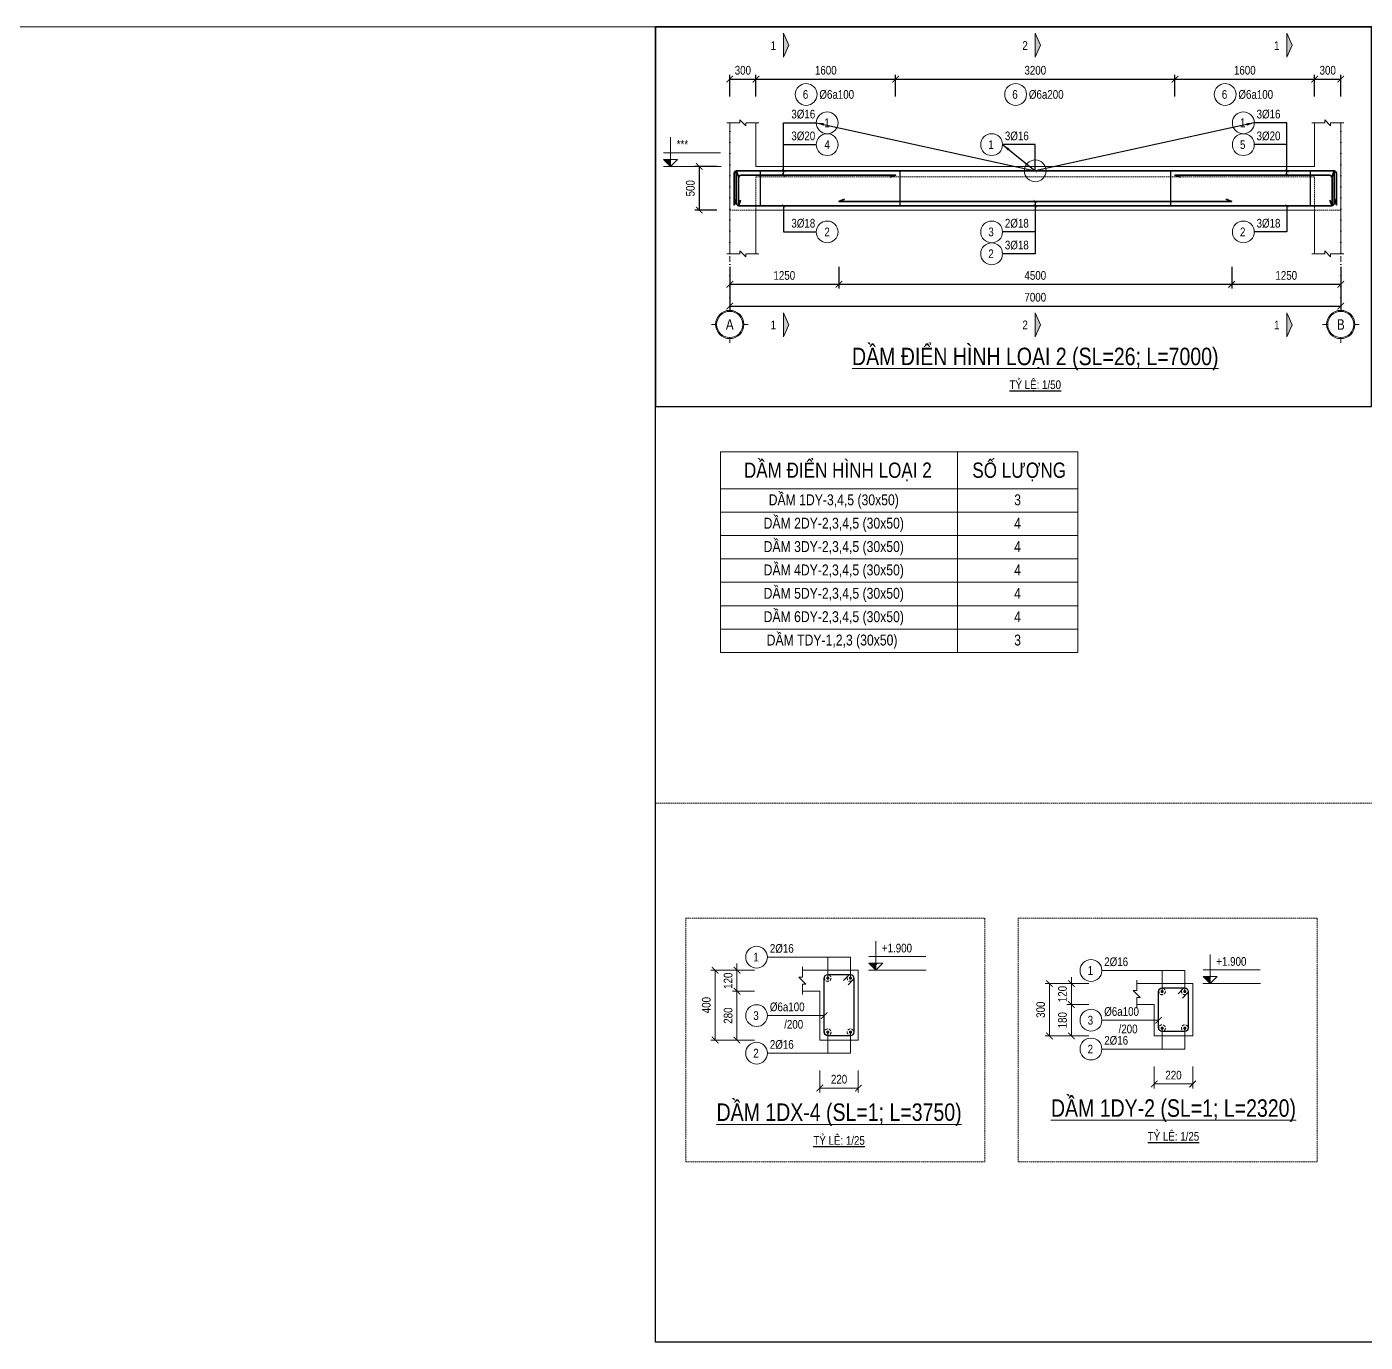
# Model space of a CAD drawing. Extents: x -165145 to 691808, y -202842 to 311040.
# Drawn here: x 266647 to 281981, y -70536 to -55468 of the extents above; entities that cross this region are included whole.
import ezdxf
from ezdxf.enums import TextEntityAlignment as Align

# ---------------------------------------------------------------- set-up
doc = ezdxf.new("R2010")
doc.units = 0
doc.header["$LTSCALE"] = 10
doc.header["$MEASUREMENT"] = 0
doc.linetypes.add('DASHDOT2', pattern=[12.7, 6.35, -3.175, 0, -3.175])
doc.linetypes.add('HIDDEN', pattern=[2.3807, 1.587, -0.7937])
doc.layers.get('0').update_dxf_attribs({"linetype": 'CONTINUOUS'})
doc.layers.get('Defpoints').update_dxf_attribs({"color": 5, "linetype": 'CONTINUOUS'})
for name, color, linetype, lineweight in [('DCE_BaoBeTong', 4, 'CONTINUOUS', 18), ('DCE_Block', 8, 'CONTINUOUS', 9), ('DCE_Dim', 254, 'CONTINUOUS', 9), ('DCE_MCZiCZac', 144, 'CONTINUOUS', 13), ('DCE_NetKhuat', 9, 'HIDDEN', 5), ('DCE_Nhip', 3, 'CONTINUOUS', 20), ('Dce_text', 7, 'CONTINUOUS', 13), ('DCE_ThepChu', 1, 'CONTINUOUS', 35), ('DCE_ThepChu.TTT', 5, 'CONTINUOUS', 35), ('DCE_ThepDai', 220, 'CONTINUOUS', 25), ('DCE_Truc', 8, 'DASHDOT2', 13), ('GE_KC_NETKHUAT', 9, 'HIDDEN', 20), ('GE_KC_NETMANH', 8, 'CONTINUOUS', 20), ('GE_KC_TEXT', 4, 'CONTINUOUS', 20)]:
    doc.layers.add(name, color=color, linetype=linetype, lineweight=lineweight)
doc.styles.add('Dce_Text', font='arial.ttf', dxfattribs={"width": 0.8})
doc.styles.add('GE_KC-Arial', font='arial.ttf', dxfattribs={"width": 0.75})
doc.dimstyles.new('Dce_206MV', dxfattribs={"dimscale": 50, "dimtxt": 2.5, "dimasz": 1.8, "dimexe": 1, "dimexo": 2, "dimgap": 1, "dimtad": 1, "dimdec": 0, "dimtxsty": 'Dce_Text', "dimblk": 'ARCHTICK', "dimcen": 2.5, "dimclre": 2, "dimclrt": 3, "dimadec": 0, "dimazin": 0, "dimtfac": 1, "dimtdec": 0, "dimtix": 1, "dimtmove": 2, "dimatfit": 3, "dimfxl": 1, "dimarcsym": 0})
doc.dimstyles.new('Dce_207MV', dxfattribs={"dimscale": 25, "dimtxt": 2.5, "dimasz": 1.5, "dimexe": 1, "dimexo": 2, "dimgap": 1, "dimtad": 1, "dimdec": 0, "dimrnd": 5, "dimtxsty": 'Dce_Text', "dimblk": 'ARCHTICK', "dimcen": 2.5, "dimclrd": 8, "dimclre": 8, "dimclrt": 3, "dimadec": 0, "dimazin": 0, "dimtfac": 1, "dimtdec": 0, "dimtix": 1, "dimtmove": 2, "dimatfit": 3, "dimldrblk": 'DOTBLANK', "dimfxl": 1, "dimarcsym": 0})
doc.dimstyles.new('Dce_208MV', dxfattribs={"dimscale": 25, "dimtxt": 2.5, "dimasz": 1.5, "dimexe": 1, "dimexo": 2, "dimgap": 1, "dimtad": 1, "dimdec": 0, "dimrnd": 5, "dimtxsty": 'Dce_Text', "dimblk": 'ARCHTICK', "dimcen": 2.5, "dimclrd": 8, "dimclre": 8, "dimclrt": 3, "dimadec": 0, "dimazin": 0, "dimtfac": 1, "dimtdec": 0, "dimtix": 1, "dimtmove": 2, "dimatfit": 3, "dimldrblk": 'ARCHTICK', "dimfxl": 1, "dimarcsym": 0})
doc.dimstyles.new('Dce_25MV', dxfattribs={"dimscale": 25, "dimtxt": 2, "dimasz": 1.5, "dimexe": 1, "dimexo": 2, "dimgap": 1, "dimtad": 1, "dimdec": 0, "dimrnd": 5, "dimtxsty": 'Dce_Text', "dimblk": 'ARCHTICK', "dimcen": 2.5, "dimclrd": 8, "dimclre": 8, "dimclrt": 3, "dimadec": 0, "dimazin": 0, "dimtfac": 1, "dimtdec": 0, "dimtix": 1, "dimtmove": 2, "dimatfit": 3, "dimldrblk": 'OBLIQUE', "dimfxl": 4, "dimfxlon": 1, "dimarcsym": 0})
doc.dimstyles.new('Dce_50MV', dxfattribs={"dimscale": 50, "dimtxt": 2, "dimasz": 1.5, "dimexe": 1, "dimexo": 2, "dimgap": 1, "dimtad": 1, "dimdec": 0, "dimtxsty": 'Dce_Text', "dimblk": 'ARCHTICK', "dimcen": 2.5, "dimclrd": 8, "dimclre": 8, "dimclrt": 3, "dimadec": 0, "dimazin": 0, "dimtfac": 1, "dimtdec": 0, "dimtix": 1, "dimtmove": 2, "dimatfit": 3, "dimldrblk": 'ARCHTICK', "dimfxl": 4, "dimfxlon": 1, "dimarcsym": 0})

# ---------------------------------------------------------------- blocks, each defined once
blk = doc.blocks.new('Dce_KhTenDam')
at = {"color": 255, "linetype": 'ByBlock', "lineweight": -2, "style": 'Dce_Text', "width": 0.8}
blk.add_attdef('TENDAM', text='', height=2, dxfattribs=at).set_placement((0, 0.74), align=Align.CENTER)
at = {"color": 11, "lineweight": 25, "style": 'Dce_Text', "width": 0.8}
blk.add_attdef('TL', text='', height=1, dxfattribs=at).set_placement((0, -2), align=Align.CENTER)
blk = doc.blocks.new('Dce_CaoTrinh')
blk.add_hatch(color=256).paths.add_polyline_path([(-11.56, 1.6), (-13.17, 1.6), (-11.56, 0)])
at = {"ltscale": 50}
h = blk.add_hatch(dxfattribs=at)
h.set_pattern_fill('ANSI31', color=8, scale=1.406251, style=0)
h.set_pattern_definition([(45, (-11.5613, 0), (-3.157, 3.157), [])])
h.paths.add_polyline_path([(-11.56, 1.6), (-11.56, 0), (-9.95, 1.6)])
at = {"color": 8, "ltscale": 50}
for p, q in [((-13.15, 3.14), (-0.09, 3.14)), ((0, 0), (-13.2, 0))]:
    blk.add_line(p, q, dxfattribs=at)
for points in [[(-11.56, 6.69), (-11.56, 0)], [(-11.56, 0), (-13.17, 1.6), (-11.56, 1.6)], [(-11.56, 0), (-9.95, 1.6), (-11.56, 1.6)]]:
    blk.add_lwpolyline(points, dxfattribs=at)
at = {"color": 3, "style": 'Dce_Text', "width": 0.8}
blk.add_attdef('CT', (-10.15, 4.07), '', height=2, dxfattribs=at)
blk = doc.blocks.new('Dce_KhTenTruc')
at = {"layer": 'DCE_Block'}
blk.add_circle((0, -3.5), 2.7, dxfattribs=at)
at = {"layer": 'DCE_Block', "color": 3}
blk.add_circle((0, -3.5), 2.5, dxfattribs=at)
at = {"layer": 'DCE_Truc'}
for p, q in [((0, 0), (0, -1)), ((-3.5, -3.5), (-2.5, -3.5)), ((2.5, -3.5), (3.5, -3.5)), ((0, -6), (0, -7))]:
    blk.add_line(p, q, dxfattribs=at)
at = {"layer": 'Dce_text', "color": 2, "style": 'Dce_Text', "width": 0.8}
blk.add_attdef('TRUC', text='', height=2, dxfattribs=at).set_placement((0, -4.5), align=Align.CENTER)
blk = doc.blocks.new('_ArchTick')
at = {"color": 0, "linetype": 'ByBlock', "const_width": 0.15}
blk.add_lwpolyline([(-0.5, -0.5), (0.5, 0.5)], dxfattribs=at)
blk = doc.blocks.new('*D2417')
at = {"layer": 'DCE_Dim', "color": 8, "lineweight": -2, "transparency": 16777216}
for p, q in [((274551, -57068), (274301, -57068)), ((274351, -57068), (274351, -57568)), ((274551, -57568), (274301, -57568))]:
    blk.add_line(p, q, dxfattribs=at)
at = {"layer": 'Defpoints', "color": 0, "transparency": 16777216}
for p in [(274701, -57068), (274351, -57568), (274701, -57568)]:
    blk.add_point(p, dxfattribs=at)
at = {"layer": 'DCE_Dim', "color": 8, "lineweight": -2, "transparency": 16777216, "xscale": 75, "yscale": 75, "zscale": 75}
for p, rotation in [((274351, -57068), 90), ((274351, -57568), 270)]:
    blk.add_blockref('_ArchTick', p, dxfattribs=dict(at, rotation=rotation))
at = {"layer": 'DCE_Dim', "color": 3, "transparency": 16777216, "insert": (274250, -57318), "char_height": 100, "attachment_point": 5, "rotation": 90, "style": 'Dce_Text'}
blk.add_mtext('500', dxfattribs=at)
blk = doc.blocks.new('*D2418')
at = {"layer": 'DCE_Dim', "color": 8, "lineweight": -2, "transparency": 16777216}
for p, q in [((274701, -58468), (274701, -58718)), ((281701, -58468), (281701, -58718)), ((274701, -58668), (281701, -58668))]:
    blk.add_line(p, q, dxfattribs=at)
at = {"layer": 'Defpoints', "color": 0, "transparency": 16777216}
for p in [(274701, -58068), (281701, -58068), (281701, -58668)]:
    blk.add_point(p, dxfattribs=at)
at = {"layer": 'DCE_Dim', "color": 8, "lineweight": -2, "transparency": 16777216, "xscale": 75, "yscale": 75, "zscale": 75, "rotation": 180}
blk.add_blockref('_ArchTick', (274701, -58668), dxfattribs=at)
at = {"layer": 'DCE_Dim', "color": 8, "lineweight": -2, "transparency": 16777216, "xscale": 75, "yscale": 75, "zscale": 75}
blk.add_blockref('_ArchTick', (281701, -58668), dxfattribs=at)
at = {"layer": 'DCE_Dim', "color": 3, "transparency": 16777216, "insert": (278201, -58567), "char_height": 100, "attachment_point": 5, "style": 'Dce_Text'}
blk.add_mtext('7000', dxfattribs=at)
blk = doc.blocks.new('*D2419')
at = {"layer": 'DCE_Dim', "color": 8, "lineweight": -2, "transparency": 16777216}
for p, q in [((274701, -58218), (274701, -58468)), ((275951, -58218), (275951, -58468)), ((274701, -58418), (275951, -58418))]:
    blk.add_line(p, q, dxfattribs=at)
at = {"layer": 'Defpoints', "color": 0, "transparency": 16777216}
for p in [(274701, -58068), (275951, -58068), (275951, -58418)]:
    blk.add_point(p, dxfattribs=at)
at = {"layer": 'DCE_Dim', "color": 8, "lineweight": -2, "transparency": 16777216, "xscale": 75, "yscale": 75, "zscale": 75, "rotation": 180}
blk.add_blockref('_ArchTick', (274701, -58418), dxfattribs=at)
at = {"layer": 'DCE_Dim', "color": 8, "lineweight": -2, "transparency": 16777216, "xscale": 75, "yscale": 75, "zscale": 75}
blk.add_blockref('_ArchTick', (275951, -58418), dxfattribs=at)
at = {"layer": 'DCE_Dim', "color": 3, "transparency": 16777216, "insert": (275326, -58317), "char_height": 100, "attachment_point": 5, "style": 'Dce_Text'}
blk.add_mtext('1250', dxfattribs=at)
blk = doc.blocks.new('*D2420')
at = {"layer": 'DCE_Dim', "color": 8, "lineweight": -2, "transparency": 16777216}
for p, q in [((275951, -58218), (275951, -58468)), ((280451, -58218), (280451, -58468)), ((275951, -58418), (280451, -58418))]:
    blk.add_line(p, q, dxfattribs=at)
at = {"layer": 'Defpoints', "color": 0, "transparency": 16777216}
for p in [(275951, -58068), (280451, -58068), (280451, -58418)]:
    blk.add_point(p, dxfattribs=at)
at = {"layer": 'DCE_Dim', "color": 8, "lineweight": -2, "transparency": 16777216, "xscale": 75, "yscale": 75, "zscale": 75, "rotation": 180}
blk.add_blockref('_ArchTick', (275951, -58418), dxfattribs=at)
at = {"layer": 'DCE_Dim', "color": 8, "lineweight": -2, "transparency": 16777216, "xscale": 75, "yscale": 75, "zscale": 75}
blk.add_blockref('_ArchTick', (280451, -58418), dxfattribs=at)
at = {"layer": 'DCE_Dim', "color": 3, "transparency": 16777216, "insert": (278201, -58317), "char_height": 100, "attachment_point": 5, "style": 'Dce_Text'}
blk.add_mtext('4500', dxfattribs=at)
blk = doc.blocks.new('*D2421')
at = {"layer": 'DCE_Dim', "color": 8, "lineweight": -2, "transparency": 16777216}
for p, q in [((280451, -58218), (280451, -58468)), ((281701, -58218), (281701, -58468)), ((280451, -58418), (281701, -58418))]:
    blk.add_line(p, q, dxfattribs=at)
at = {"layer": 'Defpoints', "color": 0, "transparency": 16777216}
for p in [(280451, -58068), (281701, -58068), (281701, -58418)]:
    blk.add_point(p, dxfattribs=at)
at = {"layer": 'DCE_Dim', "color": 8, "lineweight": -2, "transparency": 16777216, "xscale": 75, "yscale": 75, "zscale": 75, "rotation": 180}
blk.add_blockref('_ArchTick', (280451, -58418), dxfattribs=at)
at = {"layer": 'DCE_Dim', "color": 8, "lineweight": -2, "transparency": 16777216, "xscale": 75, "yscale": 75, "zscale": 75}
blk.add_blockref('_ArchTick', (281701, -58418), dxfattribs=at)
at = {"layer": 'DCE_Dim', "color": 3, "transparency": 16777216, "insert": (281076, -58317), "char_height": 100, "attachment_point": 5, "style": 'Dce_Text'}
blk.add_mtext('1250', dxfattribs=at)
blk = doc.blocks.new('*D2412')
at = {"layer": 'DCE_Dim', "color": 8, "lineweight": -2, "transparency": 16777216}
for p, q in [((274701, -56268), (274701, -56018)), ((274701, -56068), (275001, -56068)), ((275001, -56268), (275001, -56018))]:
    blk.add_line(p, q, dxfattribs=at)
at = {"layer": 'Defpoints', "color": 0, "transparency": 16777216}
for p in [(275001, -56068), (274701, -56568), (275001, -56568)]:
    blk.add_point(p, dxfattribs=at)
at = {"layer": 'DCE_Dim', "color": 8, "lineweight": -2, "transparency": 16777216, "xscale": 75, "yscale": 75, "zscale": 75, "rotation": 180}
blk.add_blockref('_ArchTick', (274701, -56068), dxfattribs=at)
at = {"layer": 'DCE_Dim', "color": 8, "lineweight": -2, "transparency": 16777216, "xscale": 75, "yscale": 75, "zscale": 75}
blk.add_blockref('_ArchTick', (275001, -56068), dxfattribs=at)
at = {"layer": 'DCE_Dim', "color": 3, "transparency": 16777216, "insert": (274851, -55967), "char_height": 100, "attachment_point": 5, "style": 'Dce_Text'}
blk.add_mtext('300', dxfattribs=at)
blk = doc.blocks.new('*D2413')
at = {"layer": 'DCE_Dim', "color": 8, "lineweight": -2, "transparency": 16777216}
for p, q in [((275001, -56268), (275001, -56018)), ((275001, -56068), (276601, -56068)), ((276601, -56268), (276601, -56018))]:
    blk.add_line(p, q, dxfattribs=at)
at = {"layer": 'Defpoints', "color": 0, "transparency": 16777216}
for p in [(276601, -56068), (275001, -56568), (276601, -56568)]:
    blk.add_point(p, dxfattribs=at)
at = {"layer": 'DCE_Dim', "color": 8, "lineweight": -2, "transparency": 16777216, "xscale": 75, "yscale": 75, "zscale": 75, "rotation": 180}
blk.add_blockref('_ArchTick', (275001, -56068), dxfattribs=at)
at = {"layer": 'DCE_Dim', "color": 8, "lineweight": -2, "transparency": 16777216, "xscale": 75, "yscale": 75, "zscale": 75}
blk.add_blockref('_ArchTick', (276601, -56068), dxfattribs=at)
at = {"layer": 'DCE_Dim', "color": 3, "transparency": 16777216, "insert": (275801, -55967), "char_height": 100, "attachment_point": 5, "style": 'Dce_Text'}
blk.add_mtext('1600', dxfattribs=at)
blk = doc.blocks.new('Dce_KhtThepDai')
blk.add_circle((-4.5, -3.5), 2.5)
at = {"color": 11, "style": 'Dce_Text', "width": 0.8}
blk.add_attdef('SH', text='', height=2, dxfattribs=at).set_placement((-4.64, -4.5), align=Align.CENTER)
at = {"color": 3, "style": 'Dce_Text', "width": 0.8}
blk.add_attdef('DKVAKC', (-1.46, -4.5), '', height=2, dxfattribs=at)
blk = doc.blocks.new('*D2414')
at = {"layer": 'DCE_Dim', "color": 8, "lineweight": -2, "transparency": 16777216}
for p, q in [((276601, -56268), (276601, -56018)), ((276601, -56068), (279801, -56068)), ((279801, -56268), (279801, -56018))]:
    blk.add_line(p, q, dxfattribs=at)
at = {"layer": 'Defpoints', "color": 0, "transparency": 16777216}
for p in [(279801, -56068), (276601, -56568), (279801, -56568)]:
    blk.add_point(p, dxfattribs=at)
at = {"layer": 'DCE_Dim', "color": 8, "lineweight": -2, "transparency": 16777216, "xscale": 75, "yscale": 75, "zscale": 75, "rotation": 180}
blk.add_blockref('_ArchTick', (276601, -56068), dxfattribs=at)
at = {"layer": 'DCE_Dim', "color": 8, "lineweight": -2, "transparency": 16777216, "xscale": 75, "yscale": 75, "zscale": 75}
blk.add_blockref('_ArchTick', (279801, -56068), dxfattribs=at)
at = {"layer": 'DCE_Dim', "color": 3, "transparency": 16777216, "insert": (278201, -55967), "char_height": 100, "attachment_point": 5, "style": 'Dce_Text'}
blk.add_mtext('3200', dxfattribs=at)
blk = doc.blocks.new('*D2415')
at = {"layer": 'DCE_Dim', "color": 8, "lineweight": -2, "transparency": 16777216}
for p, q in [((279801, -56268), (279801, -56018)), ((279801, -56068), (281401, -56068)), ((281401, -56268), (281401, -56018))]:
    blk.add_line(p, q, dxfattribs=at)
at = {"layer": 'Defpoints', "color": 0, "transparency": 16777216}
for p in [(281401, -56068), (279801, -56568), (281401, -56568)]:
    blk.add_point(p, dxfattribs=at)
at = {"layer": 'DCE_Dim', "color": 8, "lineweight": -2, "transparency": 16777216, "xscale": 75, "yscale": 75, "zscale": 75, "rotation": 180}
blk.add_blockref('_ArchTick', (279801, -56068), dxfattribs=at)
at = {"layer": 'DCE_Dim', "color": 8, "lineweight": -2, "transparency": 16777216, "xscale": 75, "yscale": 75, "zscale": 75}
blk.add_blockref('_ArchTick', (281401, -56068), dxfattribs=at)
at = {"layer": 'DCE_Dim', "color": 3, "transparency": 16777216, "insert": (280601, -55967), "char_height": 100, "attachment_point": 5, "style": 'Dce_Text'}
blk.add_mtext('1600', dxfattribs=at)
blk = doc.blocks.new('*D2416')
at = {"layer": 'DCE_Dim', "color": 8, "lineweight": -2, "transparency": 16777216}
for p, q in [((281401, -56268), (281401, -56018)), ((281401, -56068), (281701, -56068)), ((281701, -56268), (281701, -56018))]:
    blk.add_line(p, q, dxfattribs=at)
at = {"layer": 'Defpoints', "color": 0, "transparency": 16777216}
for p in [(281701, -56068), (281401, -56568), (281701, -56568)]:
    blk.add_point(p, dxfattribs=at)
at = {"layer": 'DCE_Dim', "color": 8, "lineweight": -2, "transparency": 16777216, "xscale": 75, "yscale": 75, "zscale": 75, "rotation": 180}
blk.add_blockref('_ArchTick', (281401, -56068), dxfattribs=at)
at = {"layer": 'DCE_Dim', "color": 8, "lineweight": -2, "transparency": 16777216, "xscale": 75, "yscale": 75, "zscale": 75}
blk.add_blockref('_ArchTick', (281701, -56068), dxfattribs=at)
at = {"layer": 'DCE_Dim', "color": 3, "transparency": 16777216, "insert": (281551, -55967), "char_height": 100, "attachment_point": 5, "style": 'Dce_Text'}
blk.add_mtext('300', dxfattribs=at)
blk = doc.blocks.new('DCE_MatCatA')
blk.add_hatch(color=3).paths.add_polyline_path([(0, 5.5), (0, 0), (1.18, 2.75)])
at = {"color": 3}
for p, q in [((0, 5.5), (0, 0)), ((0, 5.5), (1.18, 2.75)), ((1.18, 2.75), (0, 0))]:
    blk.add_line(p, q, dxfattribs=at)
at = {"color": 11, "style": 'Dce_Text', "width": 0.8}
blk.add_attdef('1', text='', height=2, dxfattribs=at).set_placement((-2.33, 1.7), align=Align.CENTER)
blk = doc.blocks.new('Dce_KhtMcThepTangCuong')
blk.add_circle((2.5, 0), 2.5)
at = {"color": 3, "style": 'Dce_Text', "width": 0.8}
blk.add_attdef('DKVAKC', text='', height=2, dxfattribs=at).set_placement((-0.25, 1), align=Align.RIGHT)
at = {"color": 11, "style": 'Dce_Text', "width": 0.8}
blk.add_attdef('SH', text='', height=2, dxfattribs=at).set_placement((2.47, -1), align=Align.CENTER)
blk = doc.blocks.new('Dce_KhtMcThepChu')
blk.add_circle((-2.5, 0), 2.5)
at = {"color": 11, "style": 'Dce_Text', "width": 0.8}
blk.add_attdef('SH', text='', height=2, dxfattribs=at).set_placement((-2.64, -1), align=Align.CENTER)
at = {"color": 3, "style": 'Dce_Text', "width": 0.8}
blk.add_attdef('DKVAKC', (0.54, 1), '', height=2, dxfattribs=at)
blk = doc.blocks.new('*D2431')
at = {"layer": 'DCE_Dim', "color": 8, "lineweight": -2, "transparency": 16777216}
for p, q in [((277504.3, -82246.2), (277379.3, -82246.2)), ((277404.3, -82246.2), (277404.3, -82646.2)), ((277504.3, -82646.2), (277379.3, -82646.2))]:
    blk.add_line(p, q, dxfattribs=at)
at = {"layer": 'Defpoints', "color": 0, "transparency": 16777216}
for p in [(277704.3, -82246.2), (277404.3, -82646.2), (277704.3, -82646.2)]:
    blk.add_point(p, dxfattribs=at)
at = {"layer": 'DCE_Dim', "color": 8, "lineweight": -2, "transparency": 16777216, "xscale": 37.5, "yscale": 37.5, "zscale": 37.5}
for p, rotation in [((277404.3, -82246.2), 90), ((277404.3, -82646.2), 270)]:
    blk.add_blockref('_ArchTick', p, dxfattribs=dict(at, rotation=rotation))
at = {"layer": 'DCE_Dim', "color": 3, "transparency": 16777216, "insert": (277353.8, -82446.2), "char_height": 50, "attachment_point": 5, "rotation": 90, "style": 'Dce_Text'}
blk.add_mtext('400', dxfattribs=at)
blk = doc.blocks.new('_Oblique')
at = {"color": 0, "linetype": 'ByBlock', "lineweight": -2}
blk.add_line((-0.5, -0.5), (0.5, 0.5), dxfattribs=at)
blk = doc.blocks.new('*D2432')
at = {"layer": 'DCE_Dim', "color": 8, "lineweight": -2, "transparency": 16777216}
for p, q in [((277629.3, -82246.2), (277504.3, -82246.2)), ((277529.3, -82246.2), (277529.3, -82208.7)), ((277529.3, -82246.2), (277529.3, -82366.2)), ((277629.3, -82366.2), (277504.3, -82366.2)), ((277529.3, -82366.2), (277529.3, -82403.7))]:
    blk.add_line(p, q, dxfattribs=at)
at = {"layer": 'Defpoints', "color": 0, "transparency": 16777216}
for p in [(277704.3, -82246.2), (277529.3, -82366.2), (277704.3, -82366.2)]:
    blk.add_point(p, dxfattribs=at)
at = {"layer": 'DCE_Dim', "color": 8, "lineweight": -2, "transparency": 16777216, "xscale": 37.5, "yscale": 37.5, "zscale": 37.5}
for p, rotation in [((277529.3, -82246.2), 270), ((277529.3, -82366.2), 90)]:
    blk.add_blockref('_ArchTick', p, dxfattribs=dict(at, rotation=rotation))
at = {"layer": 'DCE_Dim', "color": 3, "transparency": 16777216, "insert": (277478.8, -82306.2), "char_height": 50, "attachment_point": 5, "rotation": 90, "style": 'Dce_Text'}
blk.add_mtext('120', dxfattribs=at)
blk = doc.blocks.new('*D2433')
at = {"layer": 'DCE_Dim', "color": 8, "lineweight": -2, "transparency": 16777216}
for p, q in [((277629.3, -82366.2), (277504.3, -82366.2)), ((277529.3, -82366.2), (277529.3, -82646.2)), ((277629.3, -82646.2), (277504.3, -82646.2))]:
    blk.add_line(p, q, dxfattribs=at)
at = {"layer": 'Defpoints', "color": 0, "transparency": 16777216}
for p in [(277704.3, -82366.2), (277529.3, -82646.2), (277704.3, -82646.2)]:
    blk.add_point(p, dxfattribs=at)
at = {"layer": 'DCE_Dim', "color": 8, "lineweight": -2, "transparency": 16777216, "xscale": 37.5, "yscale": 37.5, "zscale": 37.5}
for p, rotation in [((277529.3, -82366.2), 90), ((277529.3, -82646.2), 270)]:
    blk.add_blockref('_ArchTick', p, dxfattribs=dict(at, rotation=rotation))
at = {"layer": 'DCE_Dim', "color": 3, "transparency": 16777216, "insert": (277478.8, -82506.2), "char_height": 50, "attachment_point": 5, "rotation": 90, "style": 'Dce_Text'}
blk.add_mtext('280', dxfattribs=at)
blk = doc.blocks.new('*D2434')
at = {"layer": 'DCE_Dim', "color": 8, "lineweight": -2, "transparency": 16777216}
for p, q in [((278004.3, -82821.2), (278004.3, -82946.2)), ((278224.3, -82821.2), (278224.3, -82946.2)), ((278004.3, -82921.2), (278224.3, -82921.2))]:
    blk.add_line(p, q, dxfattribs=at)
at = {"layer": 'Defpoints', "color": 0, "transparency": 16777216}
for p in [(278004.3, -82746.2), (278224.3, -82746.2), (278224.3, -82921.2)]:
    blk.add_point(p, dxfattribs=at)
at = {"layer": 'DCE_Dim', "color": 8, "lineweight": -2, "transparency": 16777216, "xscale": 37.5, "yscale": 37.5, "zscale": 37.5, "rotation": 180}
blk.add_blockref('_ArchTick', (278004.3, -82921.2), dxfattribs=at)
at = {"layer": 'DCE_Dim', "color": 8, "lineweight": -2, "transparency": 16777216, "xscale": 37.5, "yscale": 37.5, "zscale": 37.5}
blk.add_blockref('_ArchTick', (278224.3, -82921.2), dxfattribs=at)
at = {"layer": 'DCE_Dim', "color": 3, "transparency": 16777216, "insert": (278114.3, -82870.7), "char_height": 50, "attachment_point": 5, "style": 'Dce_Text'}
blk.add_mtext('220', dxfattribs=at)
blk = doc.blocks.new('_DotBlank')
at = {"color": 0, "linetype": 'ByBlock', "lineweight": -2}
blk.add_line((-0.5, 0), (-1, 0), dxfattribs=at)
blk.add_circle((0, 0), 0.5, dxfattribs=at)
blk = doc.blocks.new('Dce_McThepChu')
at = {"color": 0}
for p, q in [((-0.5, 0), (0.5, 0)), ((-0.35, 0.35), (0.35, -0.35)), ((0.35, 0.35), (-0.35, -0.35)), ((0, 0.5), (0, -0.5))]:
    blk.add_line(p, q, dxfattribs=at)
at = {"color": 0, "const_width": 0.0833}
blk.add_lwpolyline([(-0.5, 0, 1), (0.5, 0, 1), (-0.5, 0, 1)], format="xyb", dxfattribs=at)
blk = doc.blocks.new('Dce_KyHieuChuGiuaLoai2')
at = {"style": 'Dce_Text', "width": 0.8}
blk.add_attdef('DKVAKC', text='', height=2, dxfattribs=at).set_placement((0, 0), align=Align.MIDDLE_CENTER)
blk = doc.blocks.new('*D2435')
at = {"layer": 'DCE_Dim', "color": 8, "lineweight": -2, "transparency": 16777216}
for p, q in [((279419.6, -82322.7), (279294.6, -82322.7)), ((279319.6, -82322.7), (279319.6, -82622.7)), ((279419.6, -82622.7), (279294.6, -82622.7))]:
    blk.add_line(p, q, dxfattribs=at)
at = {"layer": 'Defpoints', "color": 0, "transparency": 16777216}
for p in [(279619.6, -82322.7), (279319.6, -82622.7), (279619.6, -82622.7)]:
    blk.add_point(p, dxfattribs=at)
at = {"layer": 'DCE_Dim', "color": 8, "lineweight": -2, "transparency": 16777216, "xscale": 37.5, "yscale": 37.5, "zscale": 37.5}
for p, rotation in [((279319.6, -82322.7), 90), ((279319.6, -82622.7), 270)]:
    blk.add_blockref('_ArchTick', p, dxfattribs=dict(at, rotation=rotation))
at = {"layer": 'DCE_Dim', "color": 3, "transparency": 16777216, "insert": (279269.1, -82472.7), "char_height": 50, "attachment_point": 5, "rotation": 90, "style": 'Dce_Text'}
blk.add_mtext('300', dxfattribs=at)
blk = doc.blocks.new('*D2436')
at = {"layer": 'DCE_Dim', "color": 8, "lineweight": -2, "transparency": 16777216}
for p, q in [((279544.6, -82322.7), (279419.6, -82322.7)), ((279444.6, -82322.7), (279444.6, -82285.2)), ((279444.6, -82322.7), (279444.6, -82442.7)), ((279544.6, -82442.7), (279419.6, -82442.7)), ((279444.6, -82442.7), (279444.6, -82480.2))]:
    blk.add_line(p, q, dxfattribs=at)
at = {"layer": 'Defpoints', "color": 0, "transparency": 16777216}
for p in [(279619.6, -82322.7), (279444.6, -82442.7), (279619.6, -82442.7)]:
    blk.add_point(p, dxfattribs=at)
at = {"layer": 'DCE_Dim', "color": 8, "lineweight": -2, "transparency": 16777216, "xscale": 37.5, "yscale": 37.5, "zscale": 37.5}
for p, rotation in [((279444.6, -82322.7), 270), ((279444.6, -82442.7), 90)]:
    blk.add_blockref('_ArchTick', p, dxfattribs=dict(at, rotation=rotation))
at = {"layer": 'DCE_Dim', "color": 3, "transparency": 16777216, "insert": (279394.1, -82382.7), "char_height": 50, "attachment_point": 5, "rotation": 90, "style": 'Dce_Text'}
blk.add_mtext('120', dxfattribs=at)
blk = doc.blocks.new('*D2437')
at = {"layer": 'DCE_Dim', "color": 8, "lineweight": -2, "transparency": 16777216}
for p, q in [((279544.6, -82442.7), (279419.6, -82442.7)), ((279444.6, -82442.7), (279444.6, -82622.7)), ((279544.6, -82622.7), (279419.6, -82622.7))]:
    blk.add_line(p, q, dxfattribs=at)
at = {"layer": 'Defpoints', "color": 0, "transparency": 16777216}
for p in [(279619.6, -82442.7), (279444.6, -82622.7), (279619.6, -82622.7)]:
    blk.add_point(p, dxfattribs=at)
at = {"layer": 'DCE_Dim', "color": 8, "lineweight": -2, "transparency": 16777216, "xscale": 37.5, "yscale": 37.5, "zscale": 37.5}
for p, rotation in [((279444.6, -82442.7), 90), ((279444.6, -82622.7), 270)]:
    blk.add_blockref('_ArchTick', p, dxfattribs=dict(at, rotation=rotation))
at = {"layer": 'DCE_Dim', "color": 3, "transparency": 16777216, "insert": (279394.1, -82532.7), "char_height": 50, "attachment_point": 5, "rotation": 90, "style": 'Dce_Text'}
blk.add_mtext('180', dxfattribs=at)
blk = doc.blocks.new('*D2438')
at = {"layer": 'DCE_Dim', "color": 8, "lineweight": -2, "transparency": 16777216}
for p, q in [((279919.6, -82797.7), (279919.6, -82922.7)), ((280139.6, -82797.7), (280139.6, -82922.7)), ((279919.6, -82897.7), (280139.6, -82897.7))]:
    blk.add_line(p, q, dxfattribs=at)
at = {"layer": 'Defpoints', "color": 0, "transparency": 16777216}
for p in [(279919.6, -82722.7), (280139.6, -82722.7), (280139.6, -82897.7)]:
    blk.add_point(p, dxfattribs=at)
at = {"layer": 'DCE_Dim', "color": 8, "lineweight": -2, "transparency": 16777216, "xscale": 37.5, "yscale": 37.5, "zscale": 37.5, "rotation": 180}
blk.add_blockref('_ArchTick', (279919.6, -82897.7), dxfattribs=at)
at = {"layer": 'DCE_Dim', "color": 8, "lineweight": -2, "transparency": 16777216, "xscale": 37.5, "yscale": 37.5, "zscale": 37.5}
blk.add_blockref('_ArchTick', (280139.6, -82897.7), dxfattribs=at)
at = {"layer": 'DCE_Dim', "color": 3, "transparency": 16777216, "insert": (280029.6, -82847.2), "char_height": 50, "attachment_point": 5, "style": 'Dce_Text'}
blk.add_mtext('220', dxfattribs=at)
blk = doc.blocks.new('A$C3bedecc6')
at = {"layer": 'DCE_BaoBeTong'}
for points in [[(590.6, 900), (690.6, 900), (690.6, 620), (910.6, 620), (910.6, 900), (910.6, 1020)], [(590.6, 1020), (910.6, 1020)], [(2505.9, 823.5), (2605.9, 823.5), (2605.9, 643.5), (2825.9, 643.5), (2825.9, 823.5), (2825.9, 943.5)], [(2505.9, 943.5), (2825.9, 943.5)]]:
    blk.add_lwpolyline(points, dxfattribs=at)
at = {"layer": 'DCE_MCZiCZac'}
for points in [[(590.6, 1040), (590.6, 980), (570.6, 980), (610.6, 940), (590.6, 940), (590.6, 880)], [(2505.9, 963.5), (2505.9, 903.5), (2485.9, 903.5), (2525.9, 863.5), (2505.9, 863.5), (2505.9, 803.5)]]:
    blk.add_lwpolyline(points, dxfattribs=at)
at = {"layer": 'DCE_ThepDai'}
for points in [[(826.7, 961.1), (860.6, 995), (865.6, 995, -0.392699), (885.6, 975), (885.6, 665, -0.392699), (865.6, 645), (735.6, 645, -0.392699), (715.6, 665), (715.6, 975, -0.392699), (735.6, 995), (865.6, 995, -0.392699), (885.6, 975), (885.6, 970), (851.7, 936.1)], [(2742, 884.6), (2775.9, 918.5), (2780.9, 918.5, -0.392699), (2800.9, 898.5), (2800.9, 688.5, -0.392699), (2780.9, 668.5), (2650.9, 668.5, -0.392699), (2630.9, 688.5), (2630.9, 898.5, -0.392699), (2650.9, 918.5), (2780.9, 918.5, -0.392699), (2800.9, 898.5), (2800.9, 893.5), (2767, 859.6)]]:
    blk.add_lwpolyline(points, format="xyb", dxfattribs=at)
at = {"xscale": 25, "yscale": 25, "zscale": 25}
for p in [(540.6, 710), (2455.9, 683.5)]:
    blk.add_blockref('Dce_KyHieuChuGiuaLoai2', p, dxfattribs=at).add_auto_attribs({'DKVAKC': '/200'})
at = {"layer": 'DCE_Block'}
for name, p, xscale, yscale, zscale, values in [('Dce_KhtMcThepChu', (390.6, 1095), 25, 25, 25, {'DKVAKC': '2%%c16', 'SH': '1'}), ('Dce_CaoTrinh', (1299.7, 1020), 25, 25, 25, {'CT': '+1.900  '}), ('Dce_KhtMcThepChu', (2305.9, 1018.5), 25, 25, 25, {'DKVAKC': '2%%c16', 'SH': '1'}), ('Dce_CaoTrinh', (3215, 943.5), 25, 25, 25, {'CT': '+1.900  '}), ('Dce_KhtMcThepChu', (390.6, 760), 25, 25, 25, {'DKVAKC': '%%c6a100', 'SH': '3'}), ('Dce_KhtMcThepChu', (2305.9, 733.5), 25, 25, 25, {'DKVAKC': '%%c6a100', 'SH': '3'}), ('Dce_KhtMcThepChu', (390.6, 545), 25, 25, 25, {'DKVAKC': '2%%c16', 'SH': '2'}), ('Dce_KhtMcThepChu', (2305.9, 568.5), 25, 25, 25, {'DKVAKC': '2%%c16', 'SH': '2'}), ('Dce_KhTenDam', (2715.9, 143.5), 50, 50, 50, {'TENDAM': '%%uDẦM 1DY-2 (SL=1; L=2320)', 'TL': '%%UTỶ LỆ: 1/25'}), ('Dce_KhTenDam', (800.6, 120), 50, 50, 50, {'TENDAM': '%%uDẦM 1DX-4 (SL=1; L=3750)', 'TL': '%%UTỶ LỆ: 1/25'})]:
    blk.add_blockref(name, p, dxfattribs=dict(at, xscale=xscale, yscale=yscale, zscale=zscale)).add_auto_attribs(values)
at = {"layer": 'DCE_ThepChu', "xscale": 16, "yscale": 16, "zscale": 16}
for p in [(865.6, 975), (2780.9, 898.5), (2780.9, 688.5), (865.6, 665)]:
    blk.add_blockref('Dce_McThepChu', p, dxfattribs=at)
at = {"layer": 'DCE_ThepChu.TTT', "xscale": 16, "yscale": 16, "zscale": 16}
for p in [(735.6, 975), (2650.9, 898.5), (2650.9, 688.5), (735.6, 665)]:
    blk.add_blockref('Dce_McThepChu', p, dxfattribs=at)
at = {"layer": 'DCE_Dim'}
for base, p1, p2, picture, middle in [((90.6, 620), (390.6, 1020), (390.6, 620), '*D2431', (40.1, 820)), ((215.6, 900), (390.6, 1020), (390.6, 900), '*D2432', (165.1, 960)), ((215.6, 620), (390.6, 900), (390.6, 620), '*D2433', (165.1, 760)), ((2005.9, 643.5), (2305.9, 943.5), (2305.9, 643.5), '*D2435', (1955.4, 793.5)), ((2130.9, 823.5), (2305.9, 943.5), (2305.9, 823.5), '*D2436', (2080.4, 883.5)), ((2130.9, 643.5), (2305.9, 823.5), (2305.9, 643.5), '*D2437', (2080.4, 733.5))]:
    dim = blk.add_linear_dim(base=base, p1=p1, p2=p2, angle=90, dimstyle='Dce_25MV', dxfattribs=at)
    dim.commit()
    dim.dimension.update_dxf_attribs({"geometry": picture, "text_midpoint": middle, "insert": (-277313.7, 83266.2)})
for base, p1, p2, picture, middle in [((2825.9, 368.5), (2605.9, 543.5), (2825.9, 543.5), '*D2438', (2715.9, 419)), ((910.6, 345), (690.6, 520), (910.6, 520), '*D2434', (800.6, 395.5))]:
    dim = blk.add_linear_dim(base=base, p1=p1, p2=p2, dimstyle='Dce_25MV', dxfattribs=at)
    dim.commit()
    dim.dimension.update_dxf_attribs({"geometry": picture, "text_midpoint": middle, "insert": (-277313.7, 83266.2)})
at = {"layer": 'DCE_Block'}
for points, dimstyle in [([(735.6, 975), (735.6, 1095), (390.6, 1095)], 'Dce_207MV'), ([(865.6, 975), (865.6, 1095), (390.6, 1095)], 'Dce_207MV'), ([(2650.9, 898.5), (2650.9, 1018.5), (2305.9, 1018.5)], 'Dce_207MV'), ([(2780.9, 898.5), (2780.9, 1018.5), (2305.9, 1018.5)], 'Dce_207MV'), ([(715.6, 760), (390.6, 760)], 'Dce_208MV'), ([(2630.9, 733.5), (2305.9, 733.5)], 'Dce_208MV'), ([(735.6, 665), (735.6, 545), (390.6, 545)], 'Dce_207MV'), ([(865.6, 665), (865.6, 545), (390.6, 545)], 'Dce_207MV'), ([(2650.9, 688.5), (2650.9, 568.5), (2305.9, 568.5)], 'Dce_207MV'), ([(2780.9, 688.5), (2780.9, 568.5), (2305.9, 568.5)], 'Dce_207MV')]:
    blk.add_leader(points, dimstyle=dimstyle, dxfattribs=at)

msp = doc.modelspace()

# ---------------------------------------------------------------- linework, layer by layer
at = {"layer": 'DCE_BaoBeTong'}
for points in [[(274700.70817, -58068.24154), (274700.70817, -56568.24154)], [(275000.70817, -57068.24154), (275000.70817, -56568.24154)], [(281400.70817, -57068.24154), (281400.70817, -56568.24154)], [(281700.70817, -58068.24154), (281700.70817, -56568.24154)], [(275000.70817, -57068.24154), (281400.70817, -57068.24154)], [(275000.70817, -57568.24154), (281400.70817, -57568.24154)], [(275000.70817, -57568.24154), (275000.70817, -58068.24154)], [(281400.70817, -57568.24154), (281400.70817, -58068.24154)]]:
    msp.add_lwpolyline(points, dxfattribs=at)
at = {"layer": 'DCE_MCZiCZac'}
for points in [[(274667.37484, -56568.24154), (274817.37484, -56568.24154), (274817.37484, -56534.90821), (274884.0415, -56601.57488), (274884.0415, -56568.24154), (275034.0415, -56568.24154)], [(281367.37484, -56568.24154), (281517.37484, -56568.24154), (281517.37484, -56534.90821), (281584.0415, -56601.57488), (281584.0415, -56568.24154), (281734.0415, -56568.24154)], [(274667.37484, -58068.24154), (274817.37484, -58068.24154), (274817.37484, -58034.90821), (274884.0415, -58101.57488), (274884.0415, -58068.24154), (275034.0415, -58068.24154)], [(281367.37484, -58068.24154), (281517.37484, -58068.24154), (281517.37484, -58034.90821), (281584.0415, -58101.57488), (281584.0415, -58068.24154), (281734.0415, -58068.24154)]]:
    msp.add_lwpolyline(points, dxfattribs=at)
at = {"layer": 'DCE_NetKhuat'}
msp.add_lwpolyline([(281700.70817, -57188.24154), (281700.70817, -57568.24154), (281400.70817, -57568.24154), (281400.70817, -57188.24154), (275000.70817, -57188.24154), (275000.70817, -57568.24154), (274700.70817, -57568.24154), (274700.70817, -57188.24154)], dxfattribs=at)
at = {"layer": 'DCE_Nhip'}
msp.add_circle((278200.70817, -57118.24154), 125, dxfattribs=at)
at = {"layer": 'DCE_ThepChu'}
for points in [[(274774.64958, -57442.46306), (274750.70817, -57508.24154), (274750.70817, -57148.24154, -0.3926990817), (274780.70817, -57118.24154), (281620.70817, -57118.24154, -0.3926990817), (281650.70817, -57148.24154), (281650.70817, -57508.24154), (281626.76676, -57442.46306)], [(274799.64958, -57184.02003), (274775.70817, -57118.24154), (274775.70817, -57488.24154, 0.3926990817), (274805.70817, -57518.24154), (281595.70817, -57518.24154, 0.3926990817), (281625.70817, -57488.24154), (281625.70817, -57118.24154), (281601.76676, -57184.02003)], [(274824.64958, -57452.46306), (274800.70817, -57518.24154), (274800.70817, -57198.24154, -0.3926990817), (274830.70817, -57168.24154), (276600.70817, -57168.24154), (276534.92969, -57192.18295)], [(279866.48665, -57192.18295), (279800.70817, -57168.24154), (281570.70817, -57168.24154, -0.3926990817), (281600.70817, -57198.24154), (281600.70817, -57518.24154), (281576.76676, -57452.46306)]]:
    msp.add_lwpolyline(points, format="xyb", dxfattribs=at)
msp.add_lwpolyline([(276016.48665, -57444.30013), (275950.70817, -57468.24154), (280450.70817, -57468.24154), (280384.92969, -57444.30013)], dxfattribs=at)
at = {"layer": 'DCE_ThepDai'}
for points in [[(275050.70817, -57118.24154), (275050.70817, -57518.24154)], [(276650.70817, -57118.24154), (276650.70817, -57518.24154)], [(279750.70817, -57118.24154), (279750.70817, -57518.24154)], [(281350.70817, -57118.24154), (281350.70817, -57518.24154)]]:
    msp.add_lwpolyline(points, dxfattribs=at)
at = {"layer": 'DCE_Truc'}
for points in [[(274700.70817, -58668.24154), (274700.70817, -56568.24154)], [(281700.70817, -58668.24154), (281700.70817, -56568.24154)]]:
    msp.add_lwpolyline(points, dxfattribs=at)
at = {"layer": 'Defpoints'}
for points in [[(273850.70817, -55468.24154), (291963.20817, -55468.24154), (291963.20817, -70535.74154), (273850.70817, -70535.74154)], [(273850.70817, -55468.24154), (273850.70817, -59818.24154), (282050.70817, -59818.24154), (282050.70817, -55468.24154)]]:
    msp.add_lwpolyline(points, close=True, dxfattribs=at)
at = {"layer": 'GE_KC_NETKHUAT'}
msp.add_line((291963.20817, -64362.04827), (273850.70817, -64362.04827), dxfattribs=at)
for points in [[(274196.93723, -65679.89738), (277622.00104, -65679.89738), (277622.00104, -68469.70174), (274196.93723, -68469.70174)], [(278005.16664, -65679.89738), (281430.23045, -65679.89738), (281430.23045, -68469.70174), (278005.16664, -68469.70174)]]:
    msp.add_lwpolyline(points, close=True, dxfattribs=at)
at = {"layer": 'GE_KC_NETMANH'}
msp.add_line((174130.40086, -55468.24154), (385223.40086, -55468.24154), dxfattribs=at)
for points in [[(274596.11987, -60335.71658), (277311.64371, -60335.71658), (277311.64371, -60760.97082), (274596.11987, -60760.97082)], [(277311.64371, -60335.71658), (278688.64104, -60335.71658), (278688.64104, -60760.97082), (277311.64371, -60760.97082)], [(274596.11987, -60760.97082), (277311.64371, -60760.97082), (277311.64371, -61028.64488), (274596.11987, -61028.64488)], [(277311.64371, -60760.97082), (278688.64104, -60760.97082), (278688.64104, -61028.64488), (277311.64371, -61028.64488)], [(274596.11987, -61028.64488), (277311.64371, -61028.64488), (277311.64371, -61296.31893), (274596.11987, -61296.31893)], [(277311.64371, -61028.64488), (278688.64104, -61028.64488), (278688.64104, -61296.31893), (277311.64371, -61296.31893)], [(274596.11987, -61296.31893), (277311.64371, -61296.31893), (277311.64371, -61563.99298), (274596.11987, -61563.99298)], [(277311.64371, -61296.31893), (278688.64104, -61296.31893), (278688.64104, -61563.99298), (277311.64371, -61563.99298)], [(274596.11987, -61563.99298), (277311.64371, -61563.99298), (277311.64371, -61831.66703), (274596.11987, -61831.66703)], [(277311.64371, -61563.99298), (278688.64104, -61563.99298), (278688.64104, -61831.66703), (277311.64371, -61831.66703)], [(274596.11987, -61831.66703), (277311.64371, -61831.66703), (277311.64371, -62099.34108), (274596.11987, -62099.34108)], [(277311.64371, -61831.66703), (278688.64104, -61831.66703), (278688.64104, -62099.34108), (277311.64371, -62099.34108)], [(274596.11987, -62099.34108), (277311.64371, -62099.34108), (277311.64371, -62367.01513), (274596.11987, -62367.01513)], [(277311.64371, -62099.34108), (278688.64104, -62099.34108), (278688.64104, -62367.01513), (277311.64371, -62367.01513)], [(274596.11987, -62367.01513), (277311.64371, -62367.01513), (277311.64371, -62634.68918), (274596.11987, -62634.68918)], [(277311.64371, -62367.01513), (278688.64104, -62367.01513), (278688.64104, -62634.68918), (277311.64371, -62634.68918)]]:
    msp.add_lwpolyline(points, close=True, dxfattribs=at)

# ---------------------------------------------------------------- block references
at = {"layer": 'DCE_Block'}
for name, p, xscale, yscale, zscale, values in [('DCE_MatCatA', (275317.37484, -55818.24154), 50, 50, 50, {'1': '1'}), ('DCE_MatCatA', (278200.70817, -55818.24154), 50, 50, 50, {'1': '2'}), ('DCE_MatCatA', (281084.0415, -55818.24154), 50, 50, 50, {'1': '1'}), ('Dce_KhtThepDai', (275800.70817, -56068.24154), 50, 50, 50, {'DKVAKC': '%%c6a100', 'SH': '6'}), ('Dce_KhtThepDai', (278200.70817, -56068.24154), 50, 50, 50, {'DKVAKC': '%%c6a200', 'SH': '6'}), ('Dce_KhtThepDai', (280600.70817, -56068.24154), 50, 50, 50, {'DKVAKC': '%%c6a100', 'SH': '6'}), ('Dce_KhtMcThepTangCuong', (275692.37484, -56568.24154), 50, 50, 50, {'SH': '1', 'DKVAKC': '3%%c16'}), ('Dce_KhtMcThepChu', (280709.0415, -56568.24154), 50, 50, 50, {'DKVAKC': '3%%c16', 'SH': '1'}), ('Dce_KhtMcThepTangCuong', (275692.37484, -56818.24154), 50, 50, 50, {'SH': '4', 'DKVAKC': '3%%c20'}), ('Dce_KhtMcThepChu', (277825.70817, -56818.24154), 50, 50, 50, {'DKVAKC': '3%%c16', 'SH': '1'}), ('Dce_KhtMcThepChu', (280709.0415, -56818.24154), 50, 50, 50, {'DKVAKC': '3%%c20', 'SH': '5'}), ('Dce_CaoTrinh', (274600.70817, -57068.24154), 50, 50, 50, {'CT': '***  '}), ('Dce_KhtMcThepTangCuong', (275692.37484, -57818.24154), 50, 50, 50, {'SH': '2', 'DKVAKC': '3%%c18'}), ('Dce_KhtMcThepChu', (277825.70817, -57818.24154), 50, 50, 50, {'DKVAKC': '2%%c18', 'SH': '3'}), ('Dce_KhtMcThepChu', (280709.0415, -57818.24154), 50, 50, 50, {'DKVAKC': '3%%c18', 'SH': '2'}), ('Dce_KhtMcThepChu', (277825.70817, -58068.24154), 50, 50, 50, {'DKVAKC': '3%%c18', 'SH': '2'}), ('DCE_MatCatA', (275317.37484, -59018.24154), 50, 50, 50, {'1': '1'}), ('DCE_MatCatA', (278200.70817, -59018.24154), 50, 50, 50, {'1': '2'}), ('DCE_MatCatA', (281084.0415, -59018.24154), 50, 50, 50, {'1': '1'}), ('Dce_KhTenDam', (278200.70817, -59418.24154), 100, 100, 100, {'TENDAM': '%%uDẦM ĐIỂN HÌNH LOẠI 2 (SL=26; L=7000)', 'TL': '%%UTỶ LỆ: 1/50'})]:
    msp.add_blockref(name, p, dxfattribs=dict(at, xscale=xscale, yscale=yscale, zscale=zscale)).add_auto_attribs(values)
at = {"layer": 'DCE_Truc', "xscale": 60, "yscale": 60, "zscale": 60}
for p, values in [((274700.70817, -58668.24154), {'TRUC': 'A'}), ((281700.70817, -58668.24154), {'TRUC': 'B'})]:
    msp.add_blockref('Dce_KhTenTruc', p, dxfattribs=at).add_auto_attribs(values)
at = {"layer": 'GE_KC_NETKHUAT', "xscale": 2, "yscale": 2, "zscale": 2}
msp.add_blockref('A$C3bedecc6', (274352.08971, -68314.61782), dxfattribs=at)

# ---------------------------------------------------------------- texts
at = {"layer": 'GE_KC_TEXT', "color": 4, "style": 'GE_KC-Arial', "width": 0.8}
for s, height, p in [('DẦM ĐIỂN HÌNH LOẠI 2', 175, (275938.65368, -60634.68607)), ('SỐ LƯỢNG', 175, (278016.516, -60634.68607)), ('DẦM 1DY-3,4,5 (30x50)', 125, (275892.30688, -60949.28693)), ('3', 125, (277998.36698, -60949.28693)), ('DẦM 2DY-2,3,4,5 (30x50)', 125, (275892.30688, -61216.96098)), ('4', 125, (277998.36698, -61216.96098)), ('DẦM 3DY-2,3,4,5 (30x50)', 125, (275892.30688, -61484.63504)), ('4', 125, (277998.36698, -61484.63504)), ('DẦM 4DY-2,3,4,5 (30x50)', 125, (275892.30688, -61752.30909)), ('4', 125, (277998.36698, -61752.30909)), ('DẦM 5DY-2,3,4,5 (30x50)', 125, (275892.30688, -62019.98314)), ('4', 125, (277998.36698, -62019.98314)), ('DẦM 6DY-2,3,4,5 (30x50)', 125, (275892.30688, -62287.65719)), ('4', 125, (277998.36698, -62287.65719)), ('DẦM TDY-1,2,3 (30x50) ', 125, (275892.30688, -62555.33124)), ('3', 125, (277998.36698, -62555.33124))]:
    msp.add_text(s, height=height, dxfattribs=at).set_placement(p, align=Align.CENTER)

# ---------------------------------------------------------------- dimensions: what is measured, and where the dimension line sits
at = {"layer": 'DCE_Dim'}
for base, p1, p2, picture, middle in [((275000.70817, -56068.24154), (274700.70817, -56568.24154), (275000.70817, -56568.24154), '*D2412', (274850.70817, -55967.15014)), ((276600.70817, -56068.24154), (275000.70817, -56568.24154), (276600.70817, -56568.24154), '*D2413', (275800.70817, -55967.18424)), ((279800.70817, -56068.24154), (276600.70817, -56568.24154), (279800.70817, -56568.24154), '*D2414', (278200.70817, -55967.15014)), ((281400.70817, -56068.24154), (279800.70817, -56568.24154), (281400.70817, -56568.24154), '*D2415', (280600.70817, -55967.18424)), ((281700.70817, -56068.24154), (281400.70817, -56568.24154), (281700.70817, -56568.24154), '*D2416', (281550.70817, -55967.15014)), ((281700.70817, -58668.24154), (274700.70817, -58068.24154), (281700.70817, -58068.24154), '*D2418', (278200.70817, -58567.18424)), ((275950.70817, -58418.24154), (274700.70817, -58068.24154), (275950.70817, -58068.24154), '*D2419', (275325.70817, -58317.18424)), ((280450.70817, -58418.24154), (275950.70817, -58068.24154), (280450.70817, -58068.24154), '*D2420', (278200.70817, -58317.18424)), ((281700.70817, -58418.24154), (280450.70817, -58068.24154), (281700.70817, -58068.24154), '*D2421', (281075.70817, -58317.18424))]:
    dim = msp.add_linear_dim(base=base, p1=p1, p2=p2, dimstyle='Dce_50MV', dxfattribs=at)
    dim.commit()
    dim.dimension.update_dxf_attribs({"geometry": picture, "text_midpoint": middle})
dim = msp.add_linear_dim(base=(274350.70817, -57568.24154), p1=(274700.70817, -57068.24154), p2=(274700.70817, -57568.24154), angle=90, dimstyle='Dce_50MV', dxfattribs=at)
dim.commit()
dim.dimension.update_dxf_attribs({"geometry": '*D2417', "text_midpoint": (274249.65087, -57318.24154)})

# ---------------------------------------------------------------- leaders
at = {"layer": 'DCE_Block'}
for points in [[(275317.37484, -57118.24154), (275317.37484, -56568.24154), (275692.37484, -56568.24154)], [(281084.0415, -57118.24154), (281084.0415, -56568.24154), (280709.0415, -56568.24154)], [(275317.37484, -57168.24154), (275317.37484, -56818.24154), (275692.37484, -56818.24154)], [(278200.70817, -57118.24154), (278200.70817, -56818.24154), (277825.70817, -56818.24154)], [(281084.0415, -57168.24154), (281084.0415, -56818.24154), (280709.0415, -56818.24154)], [(275317.37484, -57518.24154), (275317.37484, -57818.24154), (275692.37484, -57818.24154)], [(278200.70817, -57468.24154), (278200.70817, -57818.24154), (277825.70817, -57818.24154)], [(278200.70817, -57518.24154), (278200.70817, -58068.24154), (277825.70817, -58068.24154)], [(281084.0415, -57518.24154), (281084.0415, -57818.24154), (280709.0415, -57818.24154)]]:
    msp.add_leader(points, dimstyle='Dce_208MV', dxfattribs=at)
at = {"layer": 'DCE_Nhip'}
for points in [[(275692.37484, -56568.24154), (278200.70817, -57118.24154)], [(280709.0415, -56568.24154), (278200.70817, -57118.24154)], [(277825.70817, -56818.24154), (278200.70817, -57118.24154)]]:
    msp.add_leader(points, dimstyle='Dce_206MV', dxfattribs=at)

doc.saveas('drawing.dxf')
